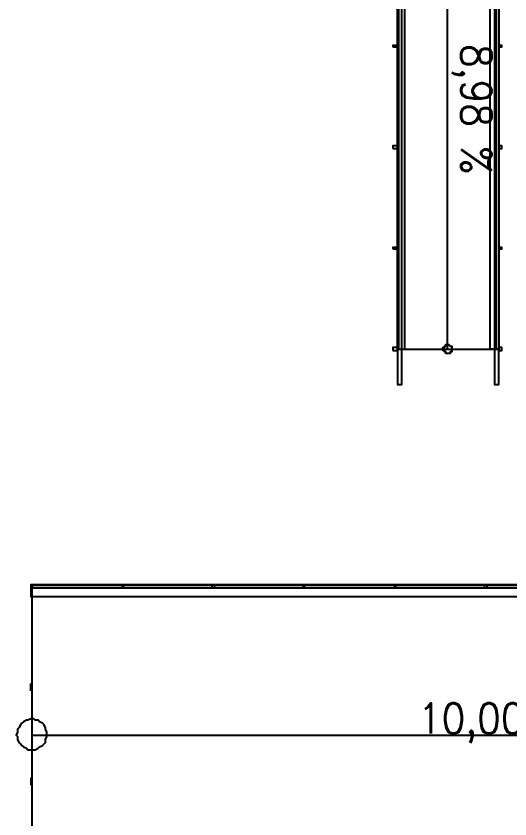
# Model space of a CAD drawing. Header units: millimetres. Extents: x 0 to 420, y 0 to 297.
# Drawn here: x 90.72 to 104.92, y 111.09 to 134.15 of the extents above; entities that cross this region are included whole.
import ezdxf

# ---------------------------------------------------------------- set-up
doc = ezdxf.new("R2010")
doc.units = ezdxf.units.MM
doc.layers.get('0').update_dxf_attribs({"linetype": 'CONTINUOUS'})
doc.styles.get("Standard").update_dxf_attribs({"font": 'STANDARD'})

msp = doc.modelspace()

# ---------------------------------------------------------------- linework, layer by layer
at = {"color": 0, "true_color": 0x000007}
for points in [[(101.684667, 124.587), (101.684667, 159.385), (104.605667, 159.385), (104.605667, 124.587)], [(103.124, 124.587), (103.124, 159.385)], [(101.684667, 124.587), (104.605667, 124.587)], [(91.186, 109.304667), (91.186, 117.729)], [(91.186, 109.304667), (117.263333, 109.304667), (117.263333, 117.729), (91.186, 117.729)], [(99.864333, 117.729), (99.737333, 117.729), (99.652667, 117.729)], [(91.143667, 114.765667), (91.143667, 114.977333)], [(91.186, 113.495667), (117.263333, 113.495667), (113.284, 109.304667)], [(91.143667, 112.268), (91.143667, 112.056333)]]:
    msp.add_lwpolyline(points, dxfattribs=at)
for points in [[(101.684667, 144.864667), (101.684667, 139.065), (101.684667, 124.587), (101.811667, 124.587), (101.811667, 139.065), (101.811667, 144.864667), (101.811667, 159.342667), (101.684667, 159.342667)], [(101.684667, 144.864667), (101.684667, 139.065), (101.684667, 124.587), (101.727, 124.587), (101.727, 139.065), (101.727, 144.864667), (101.727, 159.342667), (101.684667, 159.342667)], [(104.478667, 144.864667), (104.478667, 139.065), (104.478667, 124.587), (104.605667, 124.587), (104.605667, 139.065), (104.605667, 144.864667), (104.605667, 159.342667), (104.478667, 159.342667)], [(104.521, 144.864667), (104.521, 139.065), (104.521, 124.587), (104.605667, 124.587), (104.605667, 139.065), (104.605667, 144.864667), (104.605667, 159.342667), (104.521, 159.342667)], [(101.811667, 139.065), (101.684667, 139.065), (101.684667, 124.587), (101.896333, 124.587), (101.896333, 139.065)], [(104.478667, 139.065), (104.605667, 139.065), (104.605667, 124.587), (104.351667, 124.587), (104.351667, 139.065)], [(101.557667, 133.265333), (101.684667, 133.265333), (101.684667, 133.307667), (101.557667, 133.307667)], [(104.605667, 133.265333), (104.690333, 133.265333), (104.690333, 133.307667), (104.605667, 133.307667)], [(101.557667, 130.344333), (101.684667, 130.344333), (101.684667, 130.429), (101.557667, 130.429)], [(104.605667, 130.344333), (104.690333, 130.344333), (104.690333, 130.429), (104.605667, 130.429)], [(101.557667, 127.465667), (101.684667, 127.465667), (101.684667, 127.508), (101.557667, 127.508)], [(104.605667, 127.465667), (104.690333, 127.465667), (104.690333, 127.508), (104.605667, 127.508)], [(101.557667, 124.544667), (101.684667, 124.544667), (101.684667, 124.629333), (101.557667, 124.629333)], [(103.124, 124.714), (103.166333, 124.714), (103.208667, 124.671667), (103.251, 124.671667), (103.251, 124.629333), (103.251, 124.587), (103.251, 124.544667), (103.251, 124.502333), (103.208667, 124.502333), (103.208667, 124.46), (103.166333, 124.46), (103.124, 124.46), (103.081667, 124.46), (103.081667, 124.502333), (103.039333, 124.502333), (103.039333, 124.544667), (102.997, 124.544667), (102.997, 124.587), (102.997, 124.629333), (103.039333, 124.629333), (103.039333, 124.671667), (103.081667, 124.671667), (103.081667, 124.714)], [(104.605667, 124.544667), (104.690333, 124.544667), (104.690333, 124.629333), (104.605667, 124.629333)], [(91.186, 117.813667), (91.143667, 117.813667), (91.143667, 117.771333), (91.143667, 117.729), (91.186, 117.729), (91.186, 117.771333)], [(117.263333, 117.602), (117.263333, 117.729), (91.143667, 117.729), (91.143667, 117.475), (117.263333, 117.475)], [(117.263333, 117.729), (91.186, 117.729), (91.186, 117.813667), (117.263333, 117.813667), (117.263333, 117.729), (91.186, 117.729), (91.186, 117.813667), (117.263333, 117.813667), (117.263333, 117.729), (91.186, 117.729), (91.186, 117.813667), (117.263333, 117.813667), (117.263333, 117.729), (91.186, 117.729), (91.186, 117.813667), (117.263333, 117.813667), (117.263333, 117.729), (117.263333, 117.813667), (91.186, 117.813667), (91.186, 117.729)], [(93.810667, 117.729), (93.810667, 117.813667), (93.768333, 117.813667), (93.768333, 117.729)], [(96.435333, 117.729), (96.435333, 117.813667), (96.350667, 117.813667), (96.350667, 117.729)], [(99.017667, 117.729), (99.017667, 117.813667), (98.975333, 117.813667), (98.975333, 117.729)], [(101.642333, 117.729), (101.642333, 117.813667), (101.6, 117.813667), (101.6, 117.729)], [(104.267, 117.729), (104.267, 117.813667), (104.182333, 117.813667), (104.182333, 117.729)], [(91.609333, 113.495667), (91.609333, 113.580333), (91.567, 113.665), (91.567, 113.707333), (91.524667, 113.792), (91.482333, 113.834333), (91.397667, 113.876667), (91.355333, 113.919), (91.270667, 113.919), (91.228333, 113.961333), (91.143667, 113.961333), (91.059, 113.919), (91.016667, 113.919), (90.932, 113.876667), (90.889667, 113.834333), (90.847333, 113.792), (90.805, 113.707333), (90.762667, 113.665), (90.762667, 113.580333), (90.720333, 113.495667), (90.762667, 113.453333), (90.762667, 113.368667), (90.805, 113.284), (90.847333, 113.241667), (90.889667, 113.199333), (90.932, 113.157), (91.016667, 113.114667), (91.059, 113.072333), (91.143667, 113.072333), (91.228333, 113.072333), (91.270667, 113.072333), (91.355333, 113.114667), (91.397667, 113.157), (91.482333, 113.199333), (91.524667, 113.241667), (91.567, 113.284), (91.567, 113.368667), (91.609333, 113.453333)]]:
    msp.add_lwpolyline(points, close=True, dxfattribs=at)
at = {"color": 0, "true_color": 0x000012}
for points in [[(101.811667, 124.587), (101.811667, 139.065), (101.684667, 139.065), (101.684667, 124.587), (101.684667, 123.571), (101.811667, 123.571)], [(104.605667, 124.587), (104.605667, 139.065), (104.478667, 139.065), (104.478667, 124.587), (104.478667, 123.571), (104.605667, 123.571)]]:
    msp.add_lwpolyline(points, close=True, dxfattribs=at)

# ---------------------------------------------------------------- texts
at = {"color": 0, "true_color": 0x000007, "insert": (103.251002, 133.35), "char_height": 0.872032, "width": 3.80302835, "attachment_point": 7, "rotation": 270}
msp.add_mtext('8,98 %', dxfattribs=at)
at = {"color": 0, "true_color": 0x000007, "insert": (102.277332, 114.410029), "char_height": 0.872032, "width": 4.28749084, "attachment_point": 1}
msp.add_mtext('10,00 %', dxfattribs=at)

doc.saveas('drawing.dxf')
